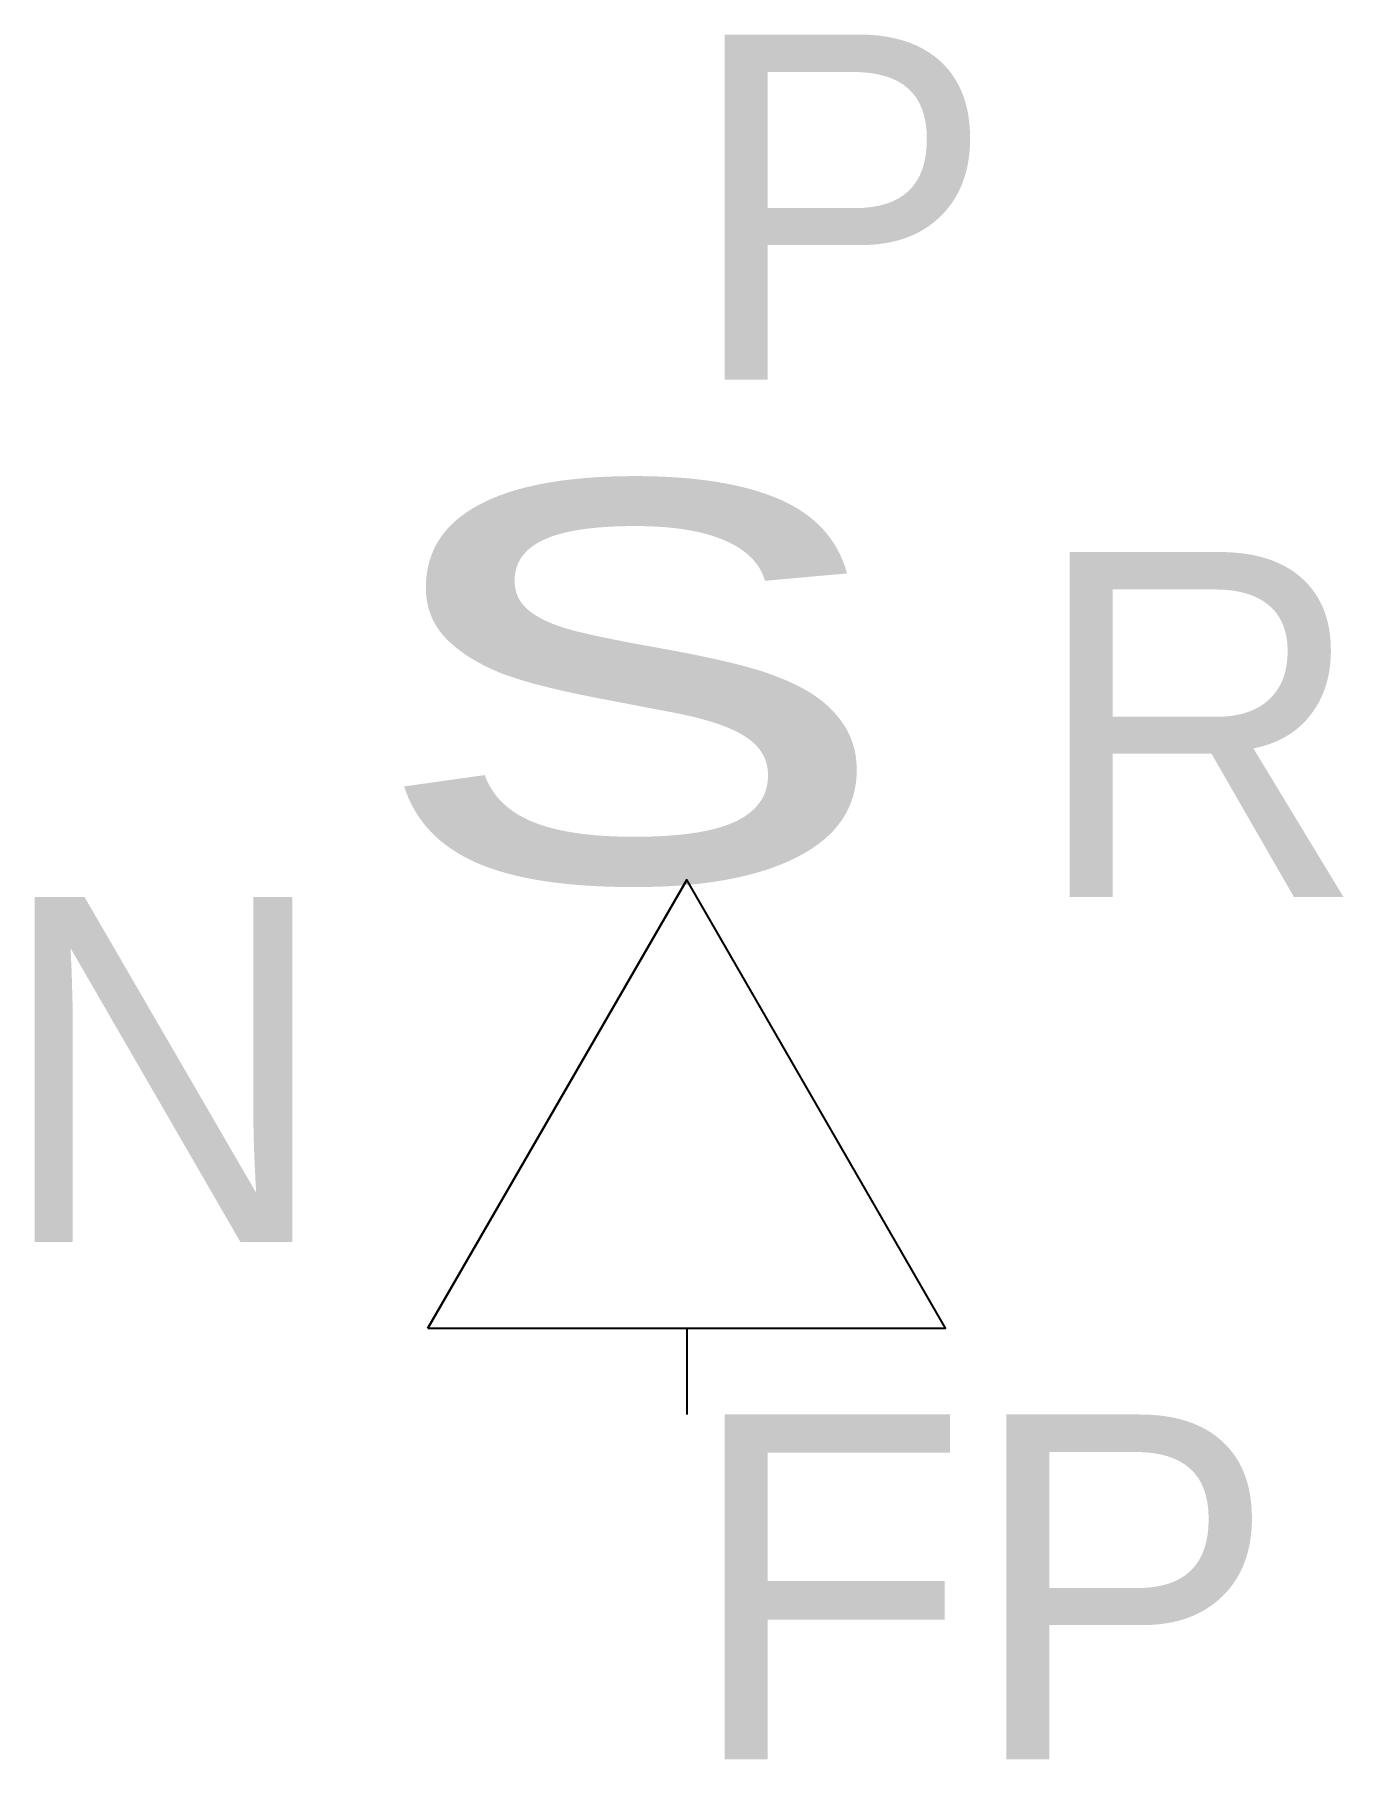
# Model space of a CAD drawing. Extents: x -0.189 to 0.19, y -0.1 to 0.4.
import ezdxf

# ---------------------------------------------------------------- set-up
doc = ezdxf.new("R2010")
doc.units = 0
doc.header["$LTSCALE"] = 0.5
doc.layers.add('INTERRUPTORES', color=1, linetype='CONTINUOUS')

msp = doc.modelspace()

# ---------------------------------------------------------------- linework, layer by layer
at = {"layer": 'INTERRUPTORES', "color": 0}
msp.add_line((0, 0.025), (0, 0), dxfattribs=at)
msp.add_lwpolyline([(-0.075, 0.025), (0.075, 0.025), (0, 0.155)], close=True, dxfattribs=at)
msp.add_lwpolyline([(-0.075, 0.025), (0, 0.155), (-0.075, 0.025)], dxfattribs=at)

# ---------------------------------------------------------------- texts
at = {"layer": 'INTERRUPTORES', "color": 0, "width": 1.5}
msp.add_text('s', height=0.15, dxfattribs=at).set_placement((-0.09028, 0.155))
at = {"layer": 'INTERRUPTORES', "color": 0, "linetype": 'CONTINUOUS'}
for tag, p, s, flags in [('P', (0, 0.3), '100.0', 13), ('R', (0.1, 0.15), '', 4), ('N', (-0.2, 0.05), '', 4), ('FP', (0, -0.1), '1.0', 13)]:
    msp.add_attdef(tag, p, s, height=0.1, dxfattribs=dict(at, flags=flags))

doc.saveas('drawing.dxf')
